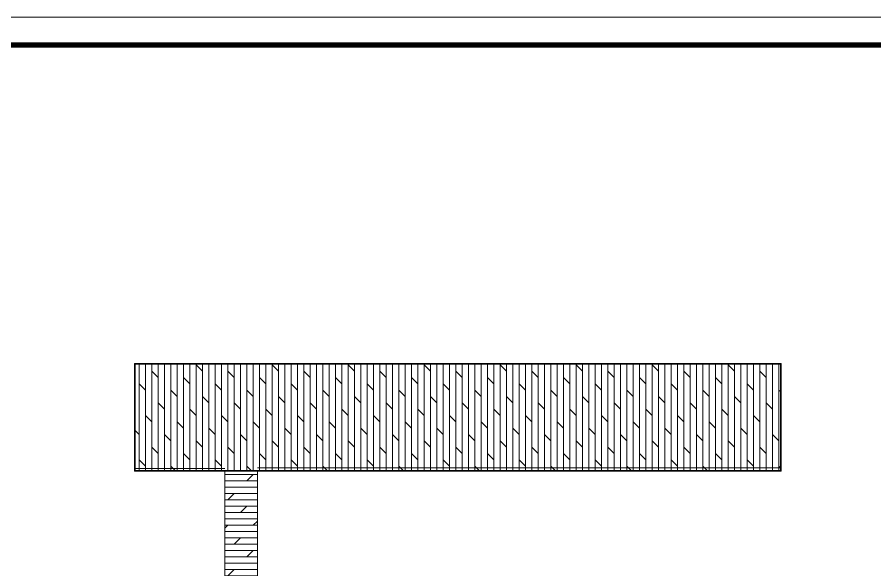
# Model space of a CAD drawing. Extents: x -51322 to 334811, y -147916 to 129288.
# Drawn here: x 18713 to 58487, y -1778 to 23825 of the extents above; entities that cross this region are included whole.
import ezdxf

# ---------------------------------------------------------------- set-up
doc = ezdxf.new("R2010")
doc.units = 0
doc.header["$LTSCALE"] = 1000
doc.header["$MEASUREMENT"] = 0
doc.layers.get('0').update_dxf_attribs({"lineweight": 5})
doc.layers.add('栏杆', color=6, linetype='Continuous')

# ---------------------------------------------------------------- blocks, each defined once
blk = doc.blocks.new('rgthtyjyuk')
blk.add_lwpolyline([(0, 0), (420, 0), (420, 297), (0, 297)], close=True)
at = {"const_width": 1}
blk.add_lwpolyline([(25, 5), (415, 5), (415, 292), (25, 292)], close=True, dxfattribs=at)

msp = doc.modelspace()

# ---------------------------------------------------------------- hatches: boundary and pattern name
at = {"true_color": 0xcd6928}
h = msp.add_hatch(dxfattribs=at)
h.set_pattern_fill('DOLMIT', color=32, scale=370, angle=90)
h.set_pattern_definition([(90, (0, -500), (-293.6846, 2e-14), []), (135, (0, -500), (-587.369, -587.369), [415.333, -830.665])])
h.paths.add_polyline_path([(24188.9, 2827.3), (54108.9, 2827.3), (54108.9, 7747.3), (24188.9, 7747.3)])
h = msp.add_hatch(dxfattribs=at)
h.set_pattern_fill('DOLMIT', color=32, scale=370)
h.set_pattern_definition([(0, (0, 0), (0, 293.6846), []), (45, (0, 0), (-587.369, 587.369), [415.333, -830.665])])
h.paths.add_polyline_path([(28351.2, -3212.7), (29851.2, -3212.7), (29851.2, 2787.3), (28351.2, 2787.3)])

# ---------------------------------------------------------------- linework, layer by layer
for points in [[(24148.9, 2787.3), (54148.9, 2787.3), (54148.9, 7787.3), (24148.9, 7787.3)], [(24148.9, 2787.3), (24188.9, 2787.3), (24188.9, 7787.3), (24148.9, 7787.3)], [(24188.9, 2827.3), (54108.9, 2827.3), (54108.9, 7747.3), (24188.9, 7747.3)], [(28351.2, -3212.7), (29851.2, -3212.7), (29851.2, 2787.3), (28351.2, 2787.3)]]:
    msp.add_lwpolyline(points, close=True)
at = {"layer": '栏杆', "color": 6, "const_width": 50}
for points in [[(28351.2, 2920), (24171.5, 2920)], [(29851.2, 2942.1), (54129.7, 2942.1)]]:
    msp.add_lwpolyline(points, dxfattribs=at)

# ---------------------------------------------------------------- block references
at = {"xscale": 257.3329047053371, "yscale": 257.3329047053371, "zscale": 257.3329047053371}
msp.add_blockref('rgthtyjyuk', (-9818.6, -52602.4), dxfattribs=at)

doc.saveas('drawing.dxf')
